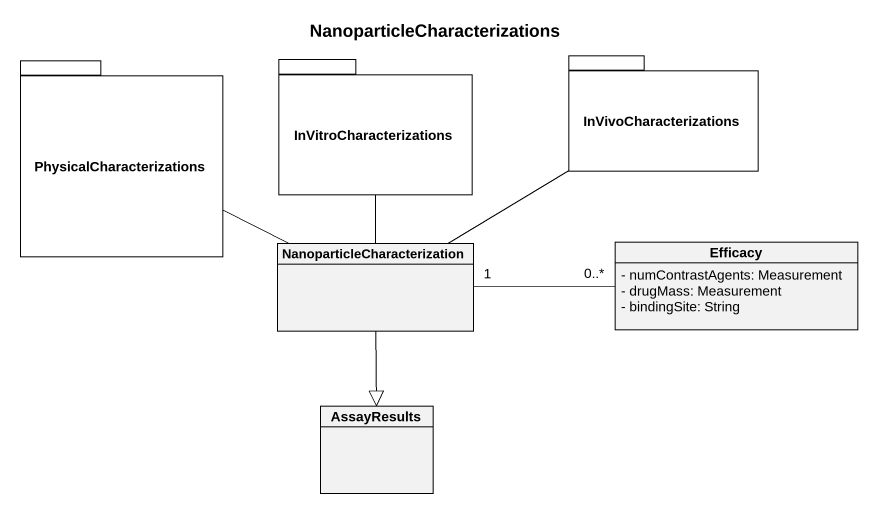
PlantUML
@startuml
title NanoparticleCharacterizations
hide circle
hide empty members
skinparam classAttributeIconSize 0
package PhysicalCharacterizations {
}
package InVitroCharacterizations {
}
package InVivoCharacterizations {
}
class NanoparticleCharacterization
class Efficacy {
  - numContrastAgents: Measurement
  - drugMass: Measurement
  - bindingSite: String
}
class AssayResults
PhysicalCharacterizations -right- NanoparticleCharacterization
InVitroCharacterizations -- NanoparticleCharacterization
InVivoCharacterizations -- NanoparticleCharacterization
NanoparticleCharacterization "1" -right- "0..*" Efficacy
NanoparticleCharacterization --|> AssayResults
@enduml
